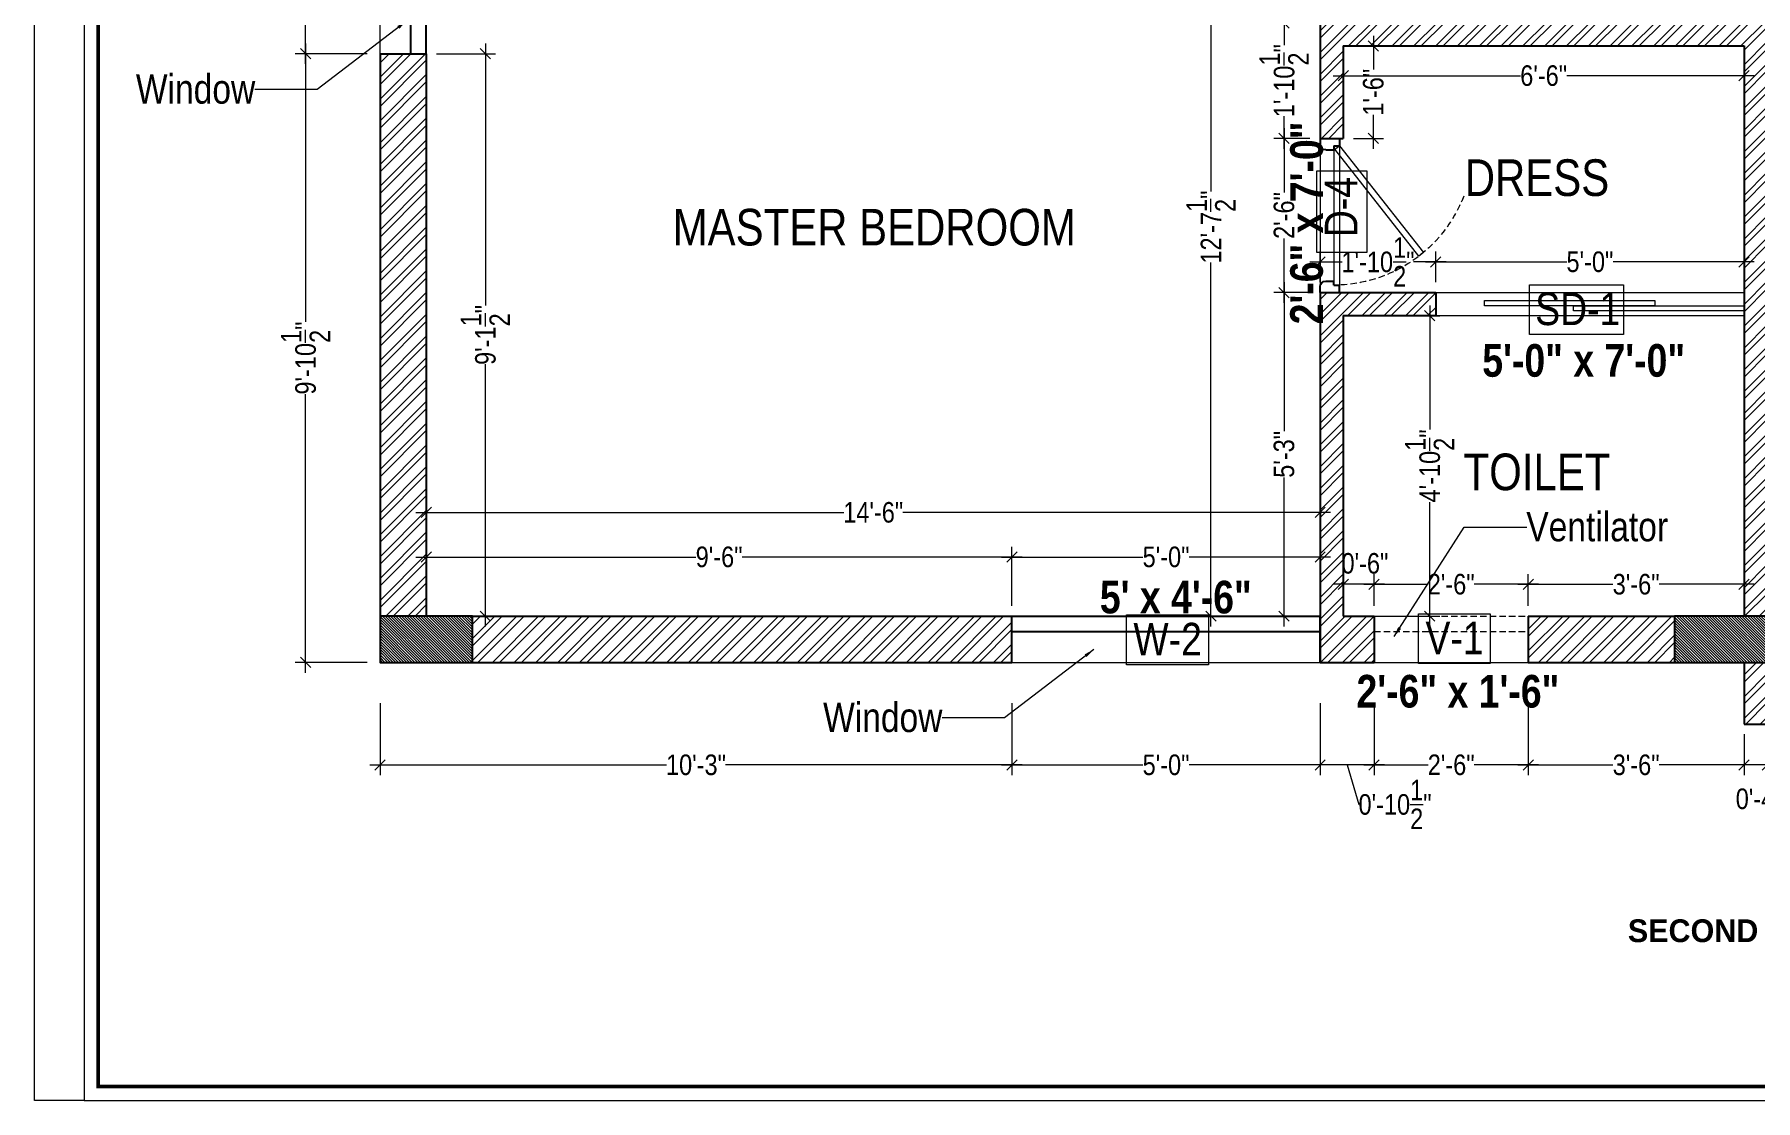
# Model space of a CAD drawing. Header units: millimetres. Extents: x 3295 to 3976, y 1437 to 1916.
# Drawn here: x 3295 to 3630, y 1437.2 to 1644.7 of the extents above; entities that cross this region are included whole.
import ezdxf

# ---------------------------------------------------------------- set-up
doc = ezdxf.new("R2010")
doc.units = ezdxf.units.MM
doc.linetypes.add('DASHED2', pattern=[0.375, 0.25, -0.125])
for name, color, linetype, lineweight in [('COLUMNS', 3, 'Continuous', 25), ('dimensions', 251, 'Continuous', 13), ('HATCH', 8, 'Continuous', 5), ('TEXT', 38, 'Continuous', 15), ('Title Sheet', 7, 'Continuous', 9), ('WALLS', 7, 'Continuous', 25), ('WIN', 124, 'Continuous', 9)]:
    doc.layers.add(name, color=color, linetype=linetype, lineweight=lineweight)
doc.layers.add('doors', color=251, linetype='Continuous')
doc.styles.add('style1', font='bgothm.ttf')
doc.styles.add('Swiss-LT', font='swissc.ttf')
doc.dimstyles.new('INNER', dxfattribs={"dimtxt": 4, "dimasz": 2, "dimexe": 2, "dimexo": 2, "dimgap": 0, "dimtad": 0, "dimzin": 1, "dimdsep": 46, "dimlunit": 4, "dimtxsty": 'Swiss-LT', "dimblk": 'OBLIQUE', "dimcen": 0.125, "dimdle": 2, "dimclrd": 256, "dimclre": 256, "dimclrt": 7, "dimadec": 0, "dimazin": 0, "dimtfac": 1, "dimtofl": 0, "dimtmove": 0, "dimatfit": 3, "dimfxl": 12, "dimfxlon": 1, "dimtolj": 1, "dimtzin": 0, "dimlwd": -1, "dimlwe": -1, "dimarcsym": 0})

# ---------------------------------------------------------------- blocks, each defined once
blk = doc.blocks.new('_Oblique')
at = {"color": 0, "linetype": 'ByBlock', "lineweight": -2}
blk.add_line((-0.5, -0.5), (0.5, 0.5), dxfattribs=at)
blk = doc.blocks.new('*D231')
at = {"layer": 'Defpoints', "color": 0, "ltscale": 20, "transparency": 16777216}
for p in [(3347.74, 1640.99), (3362.24, 1640.99), (3362.24, 1522.49)]:
    blk.add_point(p, dxfattribs=at)
at = {"layer": 'dimensions', "ltscale": 20, "transparency": 16777216}
for p, q in [((3347.74, 1642.99), (3347.74, 1588.77)), ((3359.74, 1640.99), (3345.74, 1640.99)), ((3347.74, 1520.49), (3347.74, 1574.71)), ((3359.74, 1522.49), (3345.74, 1522.49))]:
    blk.add_line(p, q, dxfattribs=at)
at = {"layer": 'dimensions', "ltscale": 20, "transparency": 16777216, "xscale": 2, "yscale": 2, "zscale": 2}
for p, rotation in [((3347.74, 1640.99), 90), ((3347.74, 1522.49), 270)]:
    blk.add_blockref('_Oblique', p, dxfattribs=dict(at, rotation=rotation))
at = {"layer": 'dimensions', "color": 7, "ltscale": 20, "transparency": 16777216, "insert": (3347.74, 1581.74), "char_height": 4, "attachment_point": 5, "rotation": 90, "style": 'Swiss-LT'}
blk.add_mtext('\\A1;9\'-10{\\H1x;\\S1/2;}"', dxfattribs=at)
blk = doc.blocks.new('*D232')
at = {"layer": 'Defpoints', "color": 0, "ltscale": 20, "transparency": 16777216}
for p in [(3347.74, 1676.99), (3362.24, 1676.99), (3362.24, 1640.99)]:
    blk.add_point(p, dxfattribs=at)
at = {"layer": 'dimensions', "ltscale": 20, "transparency": 16777216}
for p, q in [((3347.74, 1678.99), (3347.74, 1663.51)), ((3359.74, 1676.99), (3345.74, 1676.99)), ((3347.74, 1638.99), (3347.74, 1654.48)), ((3359.74, 1640.99), (3345.74, 1640.99))]:
    blk.add_line(p, q, dxfattribs=at)
at = {"layer": 'dimensions', "ltscale": 20, "transparency": 16777216, "xscale": 2, "yscale": 2, "zscale": 2}
for p, rotation in [((3347.74, 1676.99), 90), ((3347.74, 1640.99), 270)]:
    blk.add_blockref('_Oblique', p, dxfattribs=dict(at, rotation=rotation))
at = {"layer": 'dimensions', "color": 7, "ltscale": 20, "transparency": 16777216, "insert": (3347.74, 1658.99), "char_height": 4, "attachment_point": 5, "rotation": 90, "style": 'Swiss-LT'}
blk.add_mtext('\\A1;3\'-0"', dxfattribs=at)
blk = doc.blocks.new('*D142')
at = {"layer": 'Defpoints', "color": 0, "ltscale": 20, "transparency": 16777216}
for p in [(3549.74, 1642.49), (3627.74, 1642.49), (3549.74, 1636.7)]:
    blk.add_point(p, dxfattribs=at)
at = {"layer": 'dimensions', "ltscale": 20, "transparency": 16777216}
for p, q in [((3549.74, 1640.49), (3549.74, 1634.7)), ((3627.74, 1640.49), (3627.74, 1634.7)), ((3547.74, 1636.7), (3584.24, 1636.7)), ((3629.74, 1636.7), (3593.23, 1636.7))]:
    blk.add_line(p, q, dxfattribs=at)
at = {"layer": 'dimensions', "ltscale": 20, "transparency": 16777216, "xscale": 2, "yscale": 2, "zscale": 2, "rotation": 180}
blk.add_blockref('_Oblique', (3549.74, 1636.7), dxfattribs=at)
at = {"layer": 'dimensions', "ltscale": 20, "transparency": 16777216, "xscale": 2, "yscale": 2, "zscale": 2}
blk.add_blockref('_Oblique', (3627.74, 1636.7), dxfattribs=at)
at = {"layer": 'dimensions', "color": 7, "ltscale": 20, "transparency": 16777216, "insert": (3588.74, 1636.7), "char_height": 4, "attachment_point": 5, "style": 'Swiss-LT'}
blk.add_mtext('\\A1;6\'-6"', dxfattribs=at)
blk = doc.blocks.new('*D159')
at = {"layer": 'Defpoints', "color": 0, "ltscale": 20, "transparency": 16777216}
for p in [(3627.74, 1510.49), (3632.24, 1510.49), (3627.74, 1502.53)]:
    blk.add_point(p, dxfattribs=at)
at = {"layer": 'dimensions', "ltscale": 20, "transparency": 16777216}
for p, q in [((3627.74, 1508.49), (3627.74, 1500.53)), ((3632.24, 1508.49), (3632.24, 1500.53)), ((3634.24, 1502.53), (3625.74, 1502.53))]:
    blk.add_line(p, q, dxfattribs=at)
at = {"layer": 'dimensions', "ltscale": 20, "transparency": 16777216, "xscale": 2, "yscale": 2, "zscale": 2, "rotation": 180}
blk.add_blockref('_Oblique', (3627.74, 1502.53), dxfattribs=at)
at = {"layer": 'dimensions', "ltscale": 20, "transparency": 16777216, "xscale": 2, "yscale": 2, "zscale": 2}
blk.add_blockref('_Oblique', (3632.24, 1502.53), dxfattribs=at)
at = {"layer": 'dimensions', "color": 7, "ltscale": 20, "transparency": 16777216, "insert": (3631.96, 1495.94), "char_height": 4, "attachment_point": 5, "style": 'Swiss-LT'}
blk.add_mtext('\\A1;0\'-4{\\H1x;\\S1/2;}"', dxfattribs=at)
blk = doc.blocks.new('*D160')
at = {"layer": 'Defpoints', "color": 0, "ltscale": 20, "transparency": 16777216}
for p in [(3585.74, 1522.49), (3627.74, 1510.49), (3585.74, 1502.53)]:
    blk.add_point(p, dxfattribs=at)
at = {"layer": 'dimensions', "ltscale": 20, "transparency": 16777216}
for p, q in [((3585.74, 1514.53), (3585.74, 1500.53)), ((3627.74, 1508.49), (3627.74, 1500.53)), ((3583.74, 1502.53), (3602.22, 1502.53)), ((3629.74, 1502.53), (3611.25, 1502.53))]:
    blk.add_line(p, q, dxfattribs=at)
at = {"layer": 'dimensions', "ltscale": 20, "transparency": 16777216, "xscale": 2, "yscale": 2, "zscale": 2, "rotation": 180}
blk.add_blockref('_Oblique', (3585.74, 1502.53), dxfattribs=at)
at = {"layer": 'dimensions', "ltscale": 20, "transparency": 16777216, "xscale": 2, "yscale": 2, "zscale": 2}
blk.add_blockref('_Oblique', (3627.74, 1502.53), dxfattribs=at)
at = {"layer": 'dimensions', "color": 7, "ltscale": 20, "transparency": 16777216, "insert": (3606.74, 1502.53), "char_height": 4, "attachment_point": 5, "style": 'Swiss-LT'}
blk.add_mtext('\\A1;3\'-6"', dxfattribs=at)
blk = doc.blocks.new('*D161')
at = {"layer": 'Defpoints', "color": 0, "ltscale": 20, "transparency": 16777216}
for p in [(3555.74, 1522.49), (3585.74, 1522.49), (3555.74, 1502.53)]:
    blk.add_point(p, dxfattribs=at)
at = {"layer": 'dimensions', "ltscale": 20, "transparency": 16777216}
for p, q in [((3555.74, 1514.53), (3555.74, 1500.53)), ((3585.74, 1514.53), (3585.74, 1500.53)), ((3553.74, 1502.53), (3566.25, 1502.53)), ((3587.74, 1502.53), (3575.23, 1502.53))]:
    blk.add_line(p, q, dxfattribs=at)
at = {"layer": 'dimensions', "ltscale": 20, "transparency": 16777216, "xscale": 2, "yscale": 2, "zscale": 2, "rotation": 180}
blk.add_blockref('_Oblique', (3555.74, 1502.53), dxfattribs=at)
at = {"layer": 'dimensions', "ltscale": 20, "transparency": 16777216, "xscale": 2, "yscale": 2, "zscale": 2}
blk.add_blockref('_Oblique', (3585.74, 1502.53), dxfattribs=at)
at = {"layer": 'dimensions', "color": 7, "ltscale": 20, "transparency": 16777216, "insert": (3570.74, 1502.53), "char_height": 4, "attachment_point": 5, "style": 'Swiss-LT'}
blk.add_mtext('\\A1;2\'-6"', dxfattribs=at)
blk = doc.blocks.new('*D162')
at = {"layer": 'Defpoints', "color": 0, "ltscale": 20, "transparency": 16777216}
for p in [(3545.24, 1522.49), (3555.74, 1522.49), (3545.24, 1502.53)]:
    blk.add_point(p, dxfattribs=at)
at = {"layer": 'dimensions', "ltscale": 20, "transparency": 16777216}
for p, q in [((3545.24, 1514.53), (3545.24, 1500.53)), ((3555.74, 1514.53), (3555.74, 1500.53)), ((3557.74, 1502.53), (3543.24, 1502.53)), ((3550.49, 1502.53), (3552.79, 1494.84))]:
    blk.add_line(p, q, dxfattribs=at)
at = {"layer": 'dimensions', "ltscale": 20, "transparency": 16777216, "xscale": 2, "yscale": 2, "zscale": 2, "rotation": 180}
blk.add_blockref('_Oblique', (3545.24, 1502.53), dxfattribs=at)
at = {"layer": 'dimensions', "ltscale": 20, "transparency": 16777216, "xscale": 2, "yscale": 2, "zscale": 2}
blk.add_blockref('_Oblique', (3555.74, 1502.53), dxfattribs=at)
at = {"layer": 'dimensions', "color": 7, "ltscale": 20, "transparency": 16777216, "insert": (3559.81, 1494.84), "char_height": 4, "attachment_point": 5, "style": 'Swiss-LT'}
blk.add_mtext('\\A1;0\'-10{\\H1x;\\S1/2;}"', dxfattribs=at)
blk = doc.blocks.new('*D163')
at = {"layer": 'Defpoints', "color": 0, "ltscale": 20, "transparency": 16777216}
for p in [(3485.24, 1522.49), (3545.24, 1522.49), (3485.24, 1502.53)]:
    blk.add_point(p, dxfattribs=at)
at = {"layer": 'dimensions', "ltscale": 20, "transparency": 16777216}
for p, q in [((3485.24, 1514.53), (3485.24, 1500.53)), ((3545.24, 1514.53), (3545.24, 1500.53)), ((3483.24, 1502.53), (3510.73, 1502.53)), ((3547.24, 1502.53), (3519.74, 1502.53))]:
    blk.add_line(p, q, dxfattribs=at)
at = {"layer": 'dimensions', "ltscale": 20, "transparency": 16777216, "xscale": 2, "yscale": 2, "zscale": 2, "rotation": 180}
blk.add_blockref('_Oblique', (3485.24, 1502.53), dxfattribs=at)
at = {"layer": 'dimensions', "ltscale": 20, "transparency": 16777216, "xscale": 2, "yscale": 2, "zscale": 2}
blk.add_blockref('_Oblique', (3545.24, 1502.53), dxfattribs=at)
at = {"layer": 'dimensions', "color": 7, "ltscale": 20, "transparency": 16777216, "insert": (3515.24, 1502.53), "char_height": 4, "attachment_point": 5, "style": 'Swiss-LT'}
blk.add_mtext('\\A1;5\'-0"', dxfattribs=at)
blk = doc.blocks.new('*D164')
at = {"layer": 'Defpoints', "color": 0, "ltscale": 20, "transparency": 16777216}
for p in [(3362.24, 1522.49), (3485.24, 1522.49), (3362.24, 1502.53)]:
    blk.add_point(p, dxfattribs=at)
at = {"layer": 'dimensions', "ltscale": 20, "transparency": 16777216}
for p, q in [((3362.24, 1514.53), (3362.24, 1500.53)), ((3485.24, 1514.53), (3485.24, 1500.53)), ((3360.24, 1502.53), (3417.99, 1502.53)), ((3487.24, 1502.53), (3429.48, 1502.53))]:
    blk.add_line(p, q, dxfattribs=at)
at = {"layer": 'dimensions', "ltscale": 20, "transparency": 16777216, "xscale": 2, "yscale": 2, "zscale": 2, "rotation": 180}
blk.add_blockref('_Oblique', (3362.24, 1502.53), dxfattribs=at)
at = {"layer": 'dimensions', "ltscale": 20, "transparency": 16777216, "xscale": 2, "yscale": 2, "zscale": 2}
blk.add_blockref('_Oblique', (3485.24, 1502.53), dxfattribs=at)
at = {"layer": 'dimensions', "color": 7, "ltscale": 20, "transparency": 16777216, "insert": (3423.74, 1502.53), "char_height": 4, "attachment_point": 5, "style": 'Swiss-LT'}
blk.add_mtext('\\A1;10\'-3"', dxfattribs=at)
blk = doc.blocks.new('*D165')
at = {"layer": 'Defpoints', "color": 0, "ltscale": 20, "transparency": 16777216}
for p in [(3485.24, 1543.01), (3371.24, 1531.49), (3485.24, 1531.49)]:
    blk.add_point(p, dxfattribs=at)
at = {"layer": 'dimensions', "ltscale": 20, "transparency": 16777216}
for p, q in [((3371.24, 1533.49), (3371.24, 1545.01)), ((3485.24, 1533.49), (3485.24, 1545.01)), ((3369.24, 1543.01), (3423.72, 1543.01)), ((3487.24, 1543.01), (3432.75, 1543.01))]:
    blk.add_line(p, q, dxfattribs=at)
at = {"layer": 'dimensions', "ltscale": 20, "transparency": 16777216, "xscale": 2, "yscale": 2, "zscale": 2, "rotation": 180}
blk.add_blockref('_Oblique', (3371.24, 1543.01), dxfattribs=at)
at = {"layer": 'dimensions', "ltscale": 20, "transparency": 16777216, "xscale": 2, "yscale": 2, "zscale": 2}
blk.add_blockref('_Oblique', (3485.24, 1543.01), dxfattribs=at)
at = {"layer": 'dimensions', "color": 7, "ltscale": 20, "transparency": 16777216, "insert": (3428.24, 1543.01), "char_height": 4, "attachment_point": 5, "style": 'Swiss-LT'}
blk.add_mtext('\\A1;9\'-6"', dxfattribs=at)
blk = doc.blocks.new('*D166')
at = {"layer": 'Defpoints', "color": 0, "ltscale": 20, "transparency": 16777216}
for p in [(3545.24, 1543.01), (3485.24, 1531.49), (3545.24, 1531.49)]:
    blk.add_point(p, dxfattribs=at)
at = {"layer": 'dimensions', "ltscale": 20, "transparency": 16777216}
for p, q in [((3485.24, 1533.49), (3485.24, 1545.01)), ((3545.24, 1533.49), (3545.24, 1545.01)), ((3483.24, 1543.01), (3510.73, 1543.01)), ((3547.24, 1543.01), (3519.74, 1543.01))]:
    blk.add_line(p, q, dxfattribs=at)
at = {"layer": 'dimensions', "ltscale": 20, "transparency": 16777216, "xscale": 2, "yscale": 2, "zscale": 2, "rotation": 180}
blk.add_blockref('_Oblique', (3485.24, 1543.01), dxfattribs=at)
at = {"layer": 'dimensions', "ltscale": 20, "transparency": 16777216, "xscale": 2, "yscale": 2, "zscale": 2}
blk.add_blockref('_Oblique', (3545.24, 1543.01), dxfattribs=at)
at = {"layer": 'dimensions', "color": 7, "ltscale": 20, "transparency": 16777216, "insert": (3515.24, 1543.01), "char_height": 4, "attachment_point": 5, "style": 'Swiss-LT'}
blk.add_mtext('\\A1;5\'-0"', dxfattribs=at)
blk = doc.blocks.new('*D167')
at = {"layer": 'Defpoints', "color": 0, "ltscale": 20, "transparency": 16777216}
for p in [(3538.21, 1594.49), (3545.24, 1594.49), (3545.24, 1531.49)]:
    blk.add_point(p, dxfattribs=at)
at = {"layer": 'dimensions', "ltscale": 20, "transparency": 16777216}
for p, q in [((3538.21, 1596.49), (3538.21, 1567.5)), ((3543.24, 1594.49), (3536.21, 1594.49)), ((3538.21, 1529.49), (3538.21, 1558.49)), ((3543.24, 1531.49), (3536.21, 1531.49))]:
    blk.add_line(p, q, dxfattribs=at)
at = {"layer": 'dimensions', "ltscale": 20, "transparency": 16777216, "xscale": 2, "yscale": 2, "zscale": 2}
for p, rotation in [((3538.21, 1594.49), 90), ((3538.21, 1531.49), 270)]:
    blk.add_blockref('_Oblique', p, dxfattribs=dict(at, rotation=rotation))
at = {"layer": 'dimensions', "color": 7, "ltscale": 20, "transparency": 16777216, "insert": (3538.21, 1562.99), "char_height": 4, "attachment_point": 5, "rotation": 90, "style": 'Swiss-LT'}
blk.add_mtext('\\A1;5\'-3"', dxfattribs=at)
blk = doc.blocks.new('*D168')
at = {"layer": 'Defpoints', "color": 0, "ltscale": 20, "transparency": 16777216}
for p in [(3538.21, 1624.49), (3545.24, 1624.49), (3545.24, 1594.49)]:
    blk.add_point(p, dxfattribs=at)
at = {"layer": 'dimensions', "ltscale": 20, "transparency": 16777216}
for p, q in [((3538.21, 1626.49), (3538.21, 1613.99)), ((3543.24, 1624.49), (3536.21, 1624.49)), ((3538.21, 1592.49), (3538.21, 1605)), ((3543.24, 1594.49), (3536.21, 1594.49))]:
    blk.add_line(p, q, dxfattribs=at)
at = {"layer": 'dimensions', "ltscale": 20, "transparency": 16777216, "xscale": 2, "yscale": 2, "zscale": 2}
for p, rotation in [((3538.21, 1624.49), 90), ((3538.21, 1594.49), 270)]:
    blk.add_blockref('_Oblique', p, dxfattribs=dict(at, rotation=rotation))
at = {"layer": 'dimensions', "color": 7, "ltscale": 20, "transparency": 16777216, "insert": (3538.21, 1609.49), "char_height": 4, "attachment_point": 5, "rotation": 90, "style": 'Swiss-LT'}
blk.add_mtext('\\A1;2\'-6"', dxfattribs=at)
blk = doc.blocks.new('*D169')
at = {"layer": 'Defpoints', "color": 0, "ltscale": 20, "transparency": 16777216}
for p in [(3538.21, 1646.99), (3545.24, 1646.99), (3545.24, 1624.49)]:
    blk.add_point(p, dxfattribs=at)
at = {"layer": 'dimensions', "ltscale": 20, "transparency": 16777216}
for p, q in [((3538.21, 1648.99), (3538.21, 1642.68)), ((3543.24, 1646.99), (3536.21, 1646.99)), ((3538.21, 1622.49), (3538.21, 1628.81)), ((3543.24, 1624.49), (3536.21, 1624.49))]:
    blk.add_line(p, q, dxfattribs=at)
at = {"layer": 'dimensions', "ltscale": 20, "transparency": 16777216, "xscale": 2, "yscale": 2, "zscale": 2}
for p, rotation in [((3538.21, 1646.99), 90), ((3538.21, 1624.49), 270)]:
    blk.add_blockref('_Oblique', p, dxfattribs=dict(at, rotation=rotation))
at = {"layer": 'dimensions', "color": 7, "ltscale": 20, "transparency": 16777216, "insert": (3538.21, 1635.74), "char_height": 4, "attachment_point": 5, "rotation": 90, "style": 'Swiss-LT'}
blk.add_mtext('\\A1;1\'-10{\\H1x;\\S1/2;}"', dxfattribs=at)
blk = doc.blocks.new('*D170')
at = {"layer": 'Defpoints', "color": 0, "ltscale": 20, "transparency": 16777216}
for p in [(3549.74, 1642.49), (3555.59, 1642.49), (3549.74, 1624.49)]:
    blk.add_point(p, dxfattribs=at)
at = {"layer": 'dimensions', "ltscale": 20, "transparency": 16777216}
for p, q in [((3551.74, 1642.49), (3557.59, 1642.49)), ((3555.59, 1644.49), (3555.59, 1637.91)), ((3555.59, 1622.49), (3555.59, 1629.07)), ((3551.74, 1624.49), (3557.59, 1624.49))]:
    blk.add_line(p, q, dxfattribs=at)
at = {"layer": 'dimensions', "ltscale": 20, "transparency": 16777216, "xscale": 2, "yscale": 2, "zscale": 2}
for p, rotation in [((3555.59, 1642.49), 90), ((3555.59, 1624.49), 270)]:
    blk.add_blockref('_Oblique', p, dxfattribs=dict(at, rotation=rotation))
at = {"layer": 'dimensions', "color": 7, "ltscale": 20, "transparency": 16777216, "insert": (3555.59, 1633.49), "char_height": 4, "attachment_point": 5, "rotation": 90, "style": 'Swiss-LT'}
blk.add_mtext('\\A1;1\'-6"', dxfattribs=at)
blk = doc.blocks.new('*D171')
at = {"layer": 'Defpoints', "color": 0, "ltscale": 20, "transparency": 16777216}
for p in [(3545.24, 1600.46), (3545.24, 1594.49), (3567.74, 1594.49)]:
    blk.add_point(p, dxfattribs=at)
at = {"layer": 'dimensions', "ltscale": 20, "transparency": 16777216}
for p, q in [((3545.24, 1596.49), (3545.24, 1602.46)), ((3567.74, 1596.49), (3567.74, 1602.46)), ((3543.24, 1600.46), (3549.55, 1600.46)), ((3569.74, 1600.46), (3563.42, 1600.46))]:
    blk.add_line(p, q, dxfattribs=at)
at = {"layer": 'dimensions', "ltscale": 20, "transparency": 16777216, "xscale": 2, "yscale": 2, "zscale": 2, "rotation": 180}
blk.add_blockref('_Oblique', (3545.24, 1600.46), dxfattribs=at)
at = {"layer": 'dimensions', "ltscale": 20, "transparency": 16777216, "xscale": 2, "yscale": 2, "zscale": 2}
blk.add_blockref('_Oblique', (3567.74, 1600.46), dxfattribs=at)
at = {"layer": 'dimensions', "color": 7, "ltscale": 20, "transparency": 16777216, "insert": (3556.49, 1600.46), "char_height": 4, "attachment_point": 5, "style": 'Swiss-LT'}
blk.add_mtext('\\A1;1\'-10{\\H1x;\\S1/2;}"', dxfattribs=at)
blk = doc.blocks.new('*D172')
at = {"layer": 'Defpoints', "color": 0, "ltscale": 20, "transparency": 16777216}
for p in [(3585.74, 1537.69), (3585.74, 1531.49), (3627.74, 1531.49)]:
    blk.add_point(p, dxfattribs=at)
at = {"layer": 'dimensions', "ltscale": 20, "transparency": 16777216}
for p, q in [((3585.74, 1533.49), (3585.74, 1539.69)), ((3627.74, 1533.49), (3627.74, 1539.69)), ((3583.74, 1537.69), (3602.22, 1537.69)), ((3629.74, 1537.69), (3611.25, 1537.69))]:
    blk.add_line(p, q, dxfattribs=at)
at = {"layer": 'dimensions', "ltscale": 20, "transparency": 16777216, "xscale": 2, "yscale": 2, "zscale": 2, "rotation": 180}
blk.add_blockref('_Oblique', (3585.74, 1537.69), dxfattribs=at)
at = {"layer": 'dimensions', "ltscale": 20, "transparency": 16777216, "xscale": 2, "yscale": 2, "zscale": 2}
blk.add_blockref('_Oblique', (3627.74, 1537.69), dxfattribs=at)
at = {"layer": 'dimensions', "color": 7, "ltscale": 20, "transparency": 16777216, "insert": (3606.74, 1537.69), "char_height": 4, "attachment_point": 5, "style": 'Swiss-LT'}
blk.add_mtext('\\A1;3\'-6"', dxfattribs=at)
blk = doc.blocks.new('*D173')
at = {"layer": 'Defpoints', "color": 0, "ltscale": 20, "transparency": 16777216}
for p in [(3555.74, 1537.69), (3555.74, 1531.49), (3585.74, 1531.49)]:
    blk.add_point(p, dxfattribs=at)
at = {"layer": 'dimensions', "ltscale": 20, "transparency": 16777216}
for p, q in [((3555.74, 1533.49), (3555.74, 1539.69)), ((3585.74, 1533.49), (3585.74, 1539.69)), ((3553.74, 1537.69), (3566.25, 1537.69)), ((3587.74, 1537.69), (3575.23, 1537.69))]:
    blk.add_line(p, q, dxfattribs=at)
at = {"layer": 'dimensions', "ltscale": 20, "transparency": 16777216, "xscale": 2, "yscale": 2, "zscale": 2, "rotation": 180}
blk.add_blockref('_Oblique', (3555.74, 1537.69), dxfattribs=at)
at = {"layer": 'dimensions', "ltscale": 20, "transparency": 16777216, "xscale": 2, "yscale": 2, "zscale": 2}
blk.add_blockref('_Oblique', (3585.74, 1537.69), dxfattribs=at)
at = {"layer": 'dimensions', "color": 7, "ltscale": 20, "transparency": 16777216, "insert": (3570.74, 1537.69), "char_height": 4, "attachment_point": 5, "style": 'Swiss-LT'}
blk.add_mtext('\\A1;2\'-6"', dxfattribs=at)
blk = doc.blocks.new('*D174')
at = {"layer": 'Defpoints', "color": 0, "ltscale": 20, "transparency": 16777216}
for p in [(3549.74, 1537.69), (3549.74, 1531.49), (3555.74, 1531.49)]:
    blk.add_point(p, dxfattribs=at)
at = {"layer": 'dimensions', "ltscale": 20, "transparency": 16777216}
for p, q in [((3549.74, 1533.49), (3549.74, 1539.69)), ((3555.74, 1533.49), (3555.74, 1539.69)), ((3557.74, 1537.69), (3547.74, 1537.69))]:
    blk.add_line(p, q, dxfattribs=at)
at = {"layer": 'dimensions', "ltscale": 20, "transparency": 16777216, "xscale": 2, "yscale": 2, "zscale": 2, "rotation": 180}
blk.add_blockref('_Oblique', (3549.74, 1537.69), dxfattribs=at)
at = {"layer": 'dimensions', "ltscale": 20, "transparency": 16777216, "xscale": 2, "yscale": 2, "zscale": 2}
blk.add_blockref('_Oblique', (3555.74, 1537.69), dxfattribs=at)
at = {"layer": 'dimensions', "color": 7, "ltscale": 20, "transparency": 16777216, "insert": (3553.95, 1541.75), "char_height": 4, "attachment_point": 5, "style": 'Swiss-LT'}
blk.add_mtext('\\A1;0\'-6"', dxfattribs=at)
blk = doc.blocks.new('*D175')
at = {"layer": 'Defpoints', "color": 0, "ltscale": 20, "transparency": 16777216}
for p in [(3549.74, 1589.99), (3566.55, 1589.99), (3549.74, 1531.49)]:
    blk.add_point(p, dxfattribs=at)
at = {"layer": 'dimensions', "ltscale": 20, "transparency": 16777216}
for p, q in [((3566.55, 1591.99), (3566.55, 1567.8)), ((3554.55, 1589.99), (3568.55, 1589.99)), ((3566.55, 1529.49), (3566.55, 1553.69)), ((3554.55, 1531.49), (3568.55, 1531.49))]:
    blk.add_line(p, q, dxfattribs=at)
at = {"layer": 'dimensions', "ltscale": 20, "transparency": 16777216, "xscale": 2, "yscale": 2, "zscale": 2}
for p, rotation in [((3566.55, 1589.99), 90), ((3566.55, 1531.49), 270)]:
    blk.add_blockref('_Oblique', p, dxfattribs=dict(at, rotation=rotation))
at = {"layer": 'dimensions', "color": 7, "ltscale": 20, "transparency": 16777216, "insert": (3566.55, 1560.74), "char_height": 4, "attachment_point": 5, "rotation": 90, "style": 'Swiss-LT'}
blk.add_mtext('\\A1;4\'-10{\\H1x;\\S1/2;}"', dxfattribs=at)
blk = doc.blocks.new('*D176')
at = {"layer": 'Defpoints', "color": 0, "ltscale": 20, "transparency": 16777216}
for p in [(3371.24, 1551.68), (3371.24, 1531.49), (3545.24, 1531.49)]:
    blk.add_point(p, dxfattribs=at)
at = {"layer": 'dimensions', "ltscale": 20, "transparency": 16777216}
for p, q in [((3369.24, 1551.68), (3452.49, 1551.68)), ((3371.24, 1539.68), (3371.24, 1553.68)), ((3547.24, 1551.68), (3463.98, 1551.68)), ((3545.24, 1539.68), (3545.24, 1553.68))]:
    blk.add_line(p, q, dxfattribs=at)
at = {"layer": 'dimensions', "ltscale": 20, "transparency": 16777216, "xscale": 2, "yscale": 2, "zscale": 2, "rotation": 180}
blk.add_blockref('_Oblique', (3371.24, 1551.68), dxfattribs=at)
at = {"layer": 'dimensions', "ltscale": 20, "transparency": 16777216, "xscale": 2, "yscale": 2, "zscale": 2}
blk.add_blockref('_Oblique', (3545.24, 1551.68), dxfattribs=at)
at = {"layer": 'dimensions', "color": 7, "ltscale": 20, "transparency": 16777216, "insert": (3458.24, 1551.68), "char_height": 4, "attachment_point": 5, "style": 'Swiss-LT'}
blk.add_mtext('\\A1;14\'-6"', dxfattribs=at)
blk = doc.blocks.new('*D177')
at = {"layer": 'Defpoints', "color": 0, "ltscale": 20, "transparency": 16777216}
for p in [(3371.24, 1640.99), (3382.74, 1640.99), (3371.24, 1531.49)]:
    blk.add_point(p, dxfattribs=at)
at = {"layer": 'dimensions', "ltscale": 20, "transparency": 16777216}
for p, q in [((3382.74, 1642.99), (3382.74, 1591.95)), ((3373.24, 1640.99), (3384.74, 1640.99)), ((3382.74, 1529.49), (3382.74, 1580.54)), ((3373.24, 1531.49), (3384.74, 1531.49))]:
    blk.add_line(p, q, dxfattribs=at)
at = {"layer": 'dimensions', "ltscale": 20, "transparency": 16777216, "xscale": 2, "yscale": 2, "zscale": 2}
for p, rotation in [((3382.74, 1640.99), 90), ((3382.74, 1531.49), 270)]:
    blk.add_blockref('_Oblique', p, dxfattribs=dict(at, rotation=rotation))
at = {"layer": 'dimensions', "color": 7, "ltscale": 20, "transparency": 16777216, "insert": (3382.74, 1586.24), "char_height": 4, "attachment_point": 5, "rotation": 90, "style": 'Swiss-LT'}
blk.add_mtext('\\A1;9\'-1{\\H1x;\\S1/2;}"', dxfattribs=at)
blk = doc.blocks.new('*D205')
at = {"layer": 'Defpoints', "color": 0, "ltscale": 20, "transparency": 16777216}
for p in [(3523.98, 1682.99), (3537.83, 1682.99), (3545.24, 1531.49)]:
    blk.add_point(p, dxfattribs=at)
at = {"layer": 'dimensions', "ltscale": 20, "transparency": 16777216}
for p, q in [((3535.83, 1682.99), (3521.98, 1682.99)), ((3523.98, 1684.99), (3523.98, 1614.18)), ((3523.98, 1529.49), (3523.98, 1600.31)), ((3535.98, 1531.49), (3521.98, 1531.49))]:
    blk.add_line(p, q, dxfattribs=at)
at = {"layer": 'dimensions', "ltscale": 20, "transparency": 16777216, "xscale": 2, "yscale": 2, "zscale": 2}
for p, rotation in [((3523.98, 1682.99), 90), ((3523.98, 1531.49), 270)]:
    blk.add_blockref('_Oblique', p, dxfattribs=dict(at, rotation=rotation))
at = {"layer": 'dimensions', "color": 7, "ltscale": 20, "transparency": 16777216, "insert": (3523.98, 1607.24), "char_height": 4, "attachment_point": 5, "rotation": 90, "style": 'Swiss-LT'}
blk.add_mtext('\\A1;12\'-7{\\H1x;\\S1/2;}"', dxfattribs=at)
blk = doc.blocks.new('A$C38E01DC9')
at = {"layer": 'COLUMNS', "lineweight": 13, "ltscale": 20}
h = blk.add_hatch(dxfattribs=at)
h.set_pattern_fill('ANSI31', color=251, scale=3, style=0)
h.set_pattern_definition([(45, (-325034.08293, 115213.30426), (-0.26516504294, 0.26516504294), [])])
h.paths.add_polyline_path([(0, -18), (9, -18), (9, 0), (0, 0)])
at = {"layer": 'COLUMNS', "ltscale": 20}
blk.add_lwpolyline([(0, -18), (9, -18), (9, 0), (0, 0)], close=True, dxfattribs=at)
blk = doc.blocks.new('A$C742147AD')
at = {"layer": 'doors', "color": 134, "lineweight": -3}
for p, q in [((-30, 3.75), (-28.58, 3.75)), ((-28.58, 2.63), (-28.58, 3.75)), ((0, 3.75), (-1.42, 3.75)), ((-1.42, 2.63), (-1.42, 3.75)), ((-30, 0), (-28.84, 0)), ((-28.58, 2.63), (-27.78, 2.63)), ((-27.78, 1.07), (-27.78, 2.63)), ((-2.22, 1.07), (-2.22, 2.63)), ((-1.42, 2.63), (-2.22, 2.63)), ((0, 0), (-1.16, 0))]:
    blk.add_line(p, q, dxfattribs=at)
at = {"layer": 'doors', "lineweight": 0}
for p, q in [((-1.42, 3.75), (-28.58, 3.75)), ((0, 0), (-30, 0)), ((-2.22, 2.63), (-27.78, 2.63))]:
    blk.add_line(p, q, dxfattribs=at)
blk.add_lwpolyline([(-1.42, 3.75), (-22.22, 20.09), (-22.91, 19.22), (-2.12, 2.88)], close=True, dxfattribs=at)
at = {"layer": 'doors', "linetype": 'DASHED2', "lineweight": 0, "ltscale": 5}
blk.add_arc((-1.42, 2.63), 27.15, 111.1405, 180, dxfattribs=at)
at = {"layer": 'doors', "color": 134, "lineweight": -3}
for centre, major_axis, start_param, end_param in [((-28.84, 1.07), (-0.755, 0.755), 2.356195, 3.926991), ((-1.16, 1.07), (-0.755, -0.755), 5.497788, 7.068584)]:
    blk.add_ellipse(centre, major_axis=major_axis, ratio=1, start_param=start_param, end_param=end_param, dxfattribs=at)
blk = doc.blocks.new('*D265')
at = {"layer": 'Defpoints', "color": 0, "ltscale": 20, "transparency": 16777216}
for p in [(3627.74, 1600.46), (3567.74, 1594.49), (3627.74, 1591.33)]:
    blk.add_point(p, dxfattribs=at)
at = {"layer": 'dimensions', "ltscale": 20, "transparency": 16777216}
for p, q in [((3567.74, 1596.49), (3567.74, 1602.46)), ((3627.74, 1593.33), (3627.74, 1602.46)), ((3565.74, 1600.46), (3593.23, 1600.46)), ((3629.74, 1600.46), (3602.24, 1600.46))]:
    blk.add_line(p, q, dxfattribs=at)
at = {"layer": 'dimensions', "ltscale": 20, "transparency": 16777216, "xscale": 2, "yscale": 2, "zscale": 2, "rotation": 180}
blk.add_blockref('_Oblique', (3567.74, 1600.46), dxfattribs=at)
at = {"layer": 'dimensions', "ltscale": 20, "transparency": 16777216, "xscale": 2, "yscale": 2, "zscale": 2}
blk.add_blockref('_Oblique', (3627.74, 1600.46), dxfattribs=at)
at = {"layer": 'dimensions', "color": 7, "ltscale": 20, "transparency": 16777216, "insert": (3597.74, 1600.46), "char_height": 4, "attachment_point": 5, "style": 'Swiss-LT'}
blk.add_mtext('\\A1;5\'-0"', dxfattribs=at)

msp = doc.modelspace()

# ---------------------------------------------------------------- hatches: boundary and pattern name
at = {"layer": 'HATCH', "ltscale": 20}
h = msp.add_hatch(dxfattribs=at)
h.set_pattern_fill('ANSI32', color=256, scale=8, style=0)
h.set_pattern_definition([(45, (3612.9748, 1836.2214), (-2.12132, 2.12132), []), (45, (3614.389, 1836.2214), (-2.12132, 2.12132), [])])
h.paths.add_polyline_path([(3614.237, 1840.494), (3609.737, 1840.494), (3609.737, 1831.494), (3614.237, 1831.494)])
h.paths.add_polyline_path([(3614.237, 1687.494), (3609.837, 1687.494), (3609.837, 1682.994), (3614.237, 1682.994)])
h.paths.add_polyline_path([(3806.237, 1679.994), (3797.237, 1679.994), (3797.237, 1639.494), (3806.237, 1639.494)])
h.paths.add_polyline_path([(3632.237, 1522.494), (3627.737, 1522.494), (3627.737, 1510.494), (3632.237, 1510.494)])
h.paths.add_polyline_path([(3374.737, 1687.494), (3371.237, 1687.494), (3371.237, 1682.994), (3374.737, 1682.994)])
h.paths.add_polyline_path([(3641.237, 1840.494), (3632.237, 1840.494), (3632.237, 1831.494), (3641.237, 1831.494)])
h.paths.add_polyline_path([(3776.237, 1840.494), (3681.237, 1840.494), (3681.237, 1831.494), (3776.237, 1831.494)])
h.paths.add_polyline_path([(3845.237, 1840.494), (3836.237, 1840.494), (3836.237, 1831.494), (3845.237, 1831.494)])
h.paths.add_polyline_path([(3863.237, 1831.494), (3854.237, 1831.494), (3854.237, 1819.494), (3863.237, 1819.494)])
h.paths.add_polyline_path([(3854.237, 1691.994), (3806.237, 1691.994), (3806.237, 1685.994), (3854.237, 1685.994)])
h.paths.add_polyline_path([(3854.237, 1633.494), (3806.237, 1633.494), (3806.237, 1627.494), (3854.237, 1627.494)])
h.paths.add_polyline_path([(3863.237, 1646.994), (3854.237, 1646.994), (3854.237, 1639.494), (3863.237, 1639.494)])
h.paths.add_polyline_path([(3863.237, 1627.494), (3854.237, 1627.494), (3856.644, 1627.494), (3858.737, 1627.494), (3861.024, 1627.494)])
h.paths.add_polyline_path([(3863.237, 1626.89), (3858.737, 1627.494), (3854.237, 1626.626), (3854.237, 1531.494), (3863.237, 1531.494)])
h.paths.add_polyline_path([(3845.237, 1531.494), (3768.737, 1531.494), (3768.737, 1522.494), (3845.237, 1522.494)])
h.paths.add_polyline_path([(3720.737, 1540.494), (3716.237, 1540.494), (3716.237, 1510.494), (3720.737, 1510.494)])
h.paths.add_polyline_path([(3720.737, 1574.994), (3704.237, 1574.994), (3704.237, 1570.494), (3720.737, 1570.494)])
h.paths.add_polyline_path([(3549.737, 1589.994), (3567.737, 1589.994), (3567.737, 1594.494), (3545.237, 1594.494), (3545.237, 1522.494), (3555.737, 1522.494), (3555.737, 1531.494), (3549.737, 1531.494)])
h.paths.add_polyline_path([(3614.237, 1531.494), (3585.737, 1531.494), (3585.737, 1522.494), (3614.237, 1522.494)])
h.paths.add_polyline_path([(3485.237, 1531.494), (3380.237, 1531.494), (3380.237, 1522.494), (3485.237, 1522.494)])
h.paths.add_polyline_path([(3371.237, 1640.994), (3362.237, 1640.994), (3362.237, 1531.494), (3371.237, 1531.494)])
h.paths.add_polyline_path([(3371.237, 1682.994), (3362.237, 1682.994), (3362.237, 1676.994), (3371.237, 1676.994)])
h.paths.add_polyline_path([(3495.737, 1763.994), (3491.237, 1763.994), (3491.237, 1751.994), (3414.737, 1751.994), (3414.737, 1747.494), (3495.737, 1747.494)])
h.paths.add_polyline_path([(3632.237, 1831.494), (3627.737, 1831.494), (3627.737, 1691.994), (3632.237, 1691.994)])
h.paths.add_polyline_path([(3371.237, 1751.994), (3362.237, 1751.994), (3362.237, 1736.994), (3371.237, 1736.994)])
h.paths.add_polyline_path([(3573.737, 1682.994), (3573.737, 1687.494), (3495.737, 1687.494), (3495.737, 1717.494), (3491.237, 1717.494), (3491.237, 1687.494), (3419.237, 1687.494), (3419.237, 1717.494), (3414.737, 1717.494), (3414.737, 1682.994)])
h.paths.add_polyline_path([(3549.737, 1831.494), (3549.737, 1840.494), (3467.237, 1840.494), (3467.237, 1831.494), (3491.237, 1831.494), (3491.237, 1823.994), (3495.737, 1823.994), (3495.737, 1831.494)])
h.paths.add_polyline_path([(3854.237, 1753.494), (3863.237, 1753.494), (3863.237, 1771.494), (3854.237, 1771.494)])
h.paths.add_polyline_path([(3863.237, 1705.494), (3854.237, 1705.494), (3854.237, 1700.994), (3863.237, 1700.994)])
h.paths.add_polyline_path([(3773.237, 1691.994), (3773.237, 1687.494), (3797.237, 1687.494), (3797.237, 1691.994)])
h.paths.add_polyline_path([(3627.737, 1642.494), (3627.737, 1531.494), (3632.237, 1531.494), (3632.237, 1570.494), (3644.237, 1570.494), (3644.237, 1574.994), (3632.237, 1574.994), (3632.237, 1646.994), (3545.237, 1646.994), (3545.237, 1624.494), (3549.737, 1624.494), (3549.737, 1642.494)])

# ---------------------------------------------------------------- linework, layer by layer
at = {"layer": 'TEXT', "color": 1}
for points in [[(3544.611, 1602.272), (3544.611, 1618.213), (3554.302, 1618.213), (3554.302, 1602.272)], [(3585.968, 1595.987), (3604.28, 1595.987), (3604.28, 1586.295), (3585.968, 1586.295)], [(3507.526, 1531.72), (3523.49, 1531.72), (3523.49, 1522.028), (3507.526, 1522.028)], [(3564.345, 1531.941), (3578.349, 1531.941), (3578.349, 1522.249), (3564.345, 1522.249)]]:
    msp.add_lwpolyline(points, close=True, dxfattribs=at)
at = {"layer": 'Title Sheet', "color": 250}
msp.add_lwpolyline([(3304.635, 1437.187), (3294.969, 1437.187), (3294.969, 1915.86), (3304.635, 1915.86)], dxfattribs=at)
msp.add_lwpolyline([(3304.635, 1437.187), (3976.105, 1437.187), (3976.105, 1915.86), (3304.635, 1915.86)], close=True, dxfattribs=at)
at = {"layer": 'Title Sheet', "color": 7, "const_width": 0.706}
msp.add_lwpolyline([(3307.377, 1439.929), (3973.364, 1439.929), (3973.364, 1913.118), (3307.377, 1913.118)], close=True, dxfattribs=at)
at = {"layer": 'WALLS', "color": 251, "lineweight": 18, "ltscale": 5}
for p, q in [((3362.237, 1640.994), (3362.237, 1676.994)), ((3485.237, 1522.494), (3545.237, 1522.494)), ((3555.737, 1522.494), (3585.737, 1522.494))]:
    msp.add_line(p, q, dxfattribs=at)
at = {"layer": 'WALLS', "color": 34, "ltscale": 20}
for p, q in [((3368.237, 1640.994), (3368.237, 1676.994)), ((3371.237, 1640.994), (3371.237, 1676.994)), ((3485.237, 1531.494), (3545.237, 1531.494)), ((3485.237, 1528.494), (3545.237, 1528.494))]:
    msp.add_line(p, q, dxfattribs=at)
at = {"layer": 'WALLS', "ltscale": 20}
for p, q in [((3545.237, 1646.994), (3545.237, 1624.494)), ((3549.737, 1642.494), (3549.737, 1624.494)), ((3549.737, 1642.494), (3627.737, 1642.494)), ((3627.737, 1642.494), (3627.737, 1531.494)), ((3362.237, 1640.994), (3362.237, 1531.494)), ((3362.237, 1640.994), (3371.237, 1640.994)), ((3371.237, 1640.994), (3371.237, 1531.494)), ((3545.237, 1624.494), (3549.737, 1624.494)), ((3545.237, 1594.494), (3545.237, 1522.494)), ((3545.237, 1594.494), (3567.737, 1594.494)), ((3567.737, 1594.494), (3567.737, 1589.994)), ((3549.737, 1589.994), (3549.737, 1531.494)), ((3549.737, 1589.994), (3567.737, 1589.994)), ((3380.237, 1531.494), (3485.237, 1531.494)), ((3485.237, 1522.494), (3485.237, 1531.494)), ((3545.237, 1522.494), (3545.237, 1531.494)), ((3549.737, 1531.494), (3555.737, 1531.494)), ((3555.737, 1531.494), (3555.737, 1522.494)), ((3585.737, 1531.494), (3585.737, 1522.494)), ((3585.737, 1531.494), (3614.237, 1531.494)), ((3380.237, 1522.494), (3485.237, 1522.494)), ((3545.237, 1522.494), (3555.737, 1522.494)), ((3585.737, 1522.494), (3614.237, 1522.494)), ((3627.737, 1522.494), (3627.737, 1510.494)), ((3627.737, 1510.494), (3632.237, 1510.494))]:
    msp.add_line(p, q, dxfattribs=at)
at = {"layer": 'WALLS', "color": 251, "linetype": 'DASHED2', "lineweight": 18, "ltscale": 5}
for p, q in [((3555.737, 1531.494), (3585.737, 1531.494)), ((3555.737, 1528.494), (3585.737, 1528.494))]:
    msp.add_line(p, q, dxfattribs=at)
at = {"layer": 'WIN'}
for p, q in [((3567.737, 1594.494), (3627.737, 1594.494)), ((3567.737, 1589.994), (3627.737, 1589.994))]:
    msp.add_line(p, q, dxfattribs=at)
for points in [[(3577.218, 1592.934), (3610.397, 1592.934), (3610.397, 1591.934), (3577.218, 1591.934), (3577.218, 1592.934)], [(3594.558, 1591.934), (3627.737, 1591.934), (3627.737, 1590.934), (3594.558, 1590.934), (3594.558, 1591.934)]]:
    msp.add_lwpolyline(points, dxfattribs=at)

# ---------------------------------------------------------------- block references
at = {"layer": 'COLUMNS', "ltscale": 20, "rotation": 89.99999999999999}
for p in [(3362.237, 1522.494), (3614.237, 1522.494)]:
    msp.add_blockref('A$C38E01DC9', p, dxfattribs=at)
at = {"layer": 'doors', "xscale": -1, "rotation": 269.9999999999999}
msp.add_blockref('A$C742147AD', (3545.237, 1624.494), dxfattribs=at)

# ---------------------------------------------------------------- texts
at = {"layer": 'TEXT', "color": 7, "style": 'Swiss-LT'}
for s, insert, char_height, attachment_point in [('\\A1;Window', (3337.949, 1634.082), 5.7024, 6), ('\\A1;{\\C256;DRESS}', (3587.437, 1616.808), 7.128, 5), ('\\A1;{\\C256;MASTER BEDROOM}', (3458.438, 1607.172), 7.128, 5), ('\\A1;{\\C256;TOILET}', (3587.437, 1559.529), 7.128, 5), ('\\A1;Ventilator', (3585.359, 1548.875), 5.7024, 4), ('\\A1;Window', (3471.712, 1511.75), 5.7024, 6)]:
    msp.add_mtext(s, dxfattribs=dict(at, insert=insert, char_height=char_height, attachment_point=attachment_point))
at = {"layer": 'TEXT', "color": 1, "attachment_point": 5, "rotation": 90, "style": 'Swiss-LT'}
for s, insert, char_height in [('\\A1;{\\fSwis721 Cn BT|b1|i0|c0|p34;2\'-6" x 7\'-0"}', (3542.628, 1608.041), 6.35105), ('\\A1;D-4', (3549.312, 1611.135), 6.351)]:
    msp.add_mtext(s, dxfattribs=dict(at, insert=insert, char_height=char_height))
at = {"layer": 'TEXT', "color": 1, "attachment_point": 5, "style": 'Swiss-LT'}
for s, insert, char_height in [('\\A1;SD-1', (3595.373, 1591.285), 6.351), ('\\A1;{\\fSwis721 Cn BT|b1|i0|c0|p34;5\'-0" x 7\'-0"}', (3596.533, 1581.236), 6.35105), ('\\A1;{\\fSwis721 Cn BT|b1|i0|c0|p34;5\' x 4\'-6"}', (3517.13, 1535.163), 6.35105), ('\\A1;W-2', (3515.549, 1527.018), 6.351), ('\\A1;V-1', (3571.398, 1527.239), 6.351), ('\\A1;{\\fSwis721 Cn BT|b1|i0|c0|p34;2\'-6" x 1\'-6"}', (3572.048, 1516.829), 6.35105)]:
    msp.add_mtext(s, dxfattribs=dict(at, insert=insert, char_height=char_height))
at = {"layer": 'Title Sheet', "insert": (3654.262, 1470.222), "char_height": 4.43908, "attachment_point": 5, "style": 'style1'}
msp.add_mtext('{\\fCentury Gothic|b1|i0|c0|p34;SECOND FLOOR BRICK MARKING}', dxfattribs=at)

# ---------------------------------------------------------------- dimensions: what is measured, and where the dimension line sits
at = {"layer": 'dimensions', "ltscale": 20}
for base, p1, p2, override, picture, middle in [((3523.977, 1682.994), (3545.237, 1531.494), (3537.83, 1682.994), {"dimpost": '\\X', "dimarcsym": 2}, '*D205', (3523.977, 1607.244)), ((3347.739, 1676.994), (3362.237, 1640.994), (3362.237, 1676.994), {"dimpost": '\\X', "dimtmove": 1, "dimarcsym": 2}, '*D232', (3347.739, 1658.994)), ((3538.211, 1646.994), (3545.237, 1624.494), (3545.237, 1646.994), {"dimpost": '\\X', "dimtmove": 1, "dimarcsym": 2}, '*D169', (3538.211, 1635.744)), ((3347.739, 1640.994), (3362.237, 1522.494), (3362.237, 1640.994), {"dimpost": '\\X', "dimarcsym": 2}, '*D231', (3347.739, 1581.744)), ((3382.743, 1640.994), (3371.237, 1531.494), (3371.237, 1640.994), {"dimpost": '\\X', "dimarcsym": 2}, '*D177', (3382.743, 1586.244)), ((3555.592, 1642.494), (3549.737, 1624.494), (3549.737, 1642.494), {"dimpost": '\\X', "dimarcsym": 2}, '*D170', (3555.592, 1633.494)), ((3538.211, 1624.494), (3545.237, 1594.494), (3545.237, 1624.494), {"dimpost": '\\X', "dimtmove": 1, "dimarcsym": 2}, '*D168', (3538.211, 1609.494)), ((3538.211, 1594.494), (3545.237, 1531.494), (3545.237, 1594.494), {"dimpost": '\\X', "dimarcsym": 2}, '*D167', (3538.211, 1562.994)), ((3566.548, 1589.994), (3549.737, 1531.494), (3549.737, 1589.994), {"dimpost": '\\X', "dimarcsym": 2}, '*D175', (3566.548, 1560.744))]:
    dim = msp.add_linear_dim(base=base, p1=p1, p2=p2, angle=90, dimstyle='INNER', override=override, dxfattribs=at)
    dim.commit()
    dim.dimension.update_dxf_attribs({"geometry": picture, "text_midpoint": middle})
for base, p1, p2, override, picture, middle in [((3549.737, 1636.704), (3627.737, 1642.494), (3549.737, 1642.494), {"dimpost": '\\X', "dimarcsym": 2}, '*D142', (3588.737, 1636.704)), ((3545.237, 1600.464), (3567.737, 1594.494), (3545.237, 1594.494), {"dimpost": '\\X', "dimtmove": 1, "dimarcsym": 2}, '*D171', (3556.487, 1600.464)), ((3627.737, 1600.464), (3567.737, 1594.494), (3627.737, 1591.329), {"dimpost": '\\X', "dimtmove": 1, "dimarcsym": 2}, '*D265', (3597.737, 1600.464)), ((3371.237, 1551.677), (3545.237, 1531.494), (3371.237, 1531.494), {"dimpost": '\\X', "dimarcsym": 2}, '*D176', (3458.237, 1551.677)), ((3485.237, 1543.011), (3371.237, 1531.494), (3485.237, 1531.494), {"dimpost": '\\X', "dimarcsym": 2}, '*D165', (3428.237, 1543.011)), ((3545.237, 1543.011), (3485.237, 1531.494), (3545.237, 1531.494), {"dimpost": '\\X', "dimtmove": 1, "dimarcsym": 2}, '*D166', (3515.237, 1543.011)), ((3549.737, 1537.695), (3555.737, 1531.494), (3549.737, 1531.494), {"dimpost": '\\X', "dimtmove": 1, "dimarcsym": 2}, '*D174', (3553.953, 1541.748)), ((3555.737, 1537.695), (3585.737, 1531.494), (3555.737, 1531.494), {"dimpost": '\\X', "dimtmove": 1, "dimarcsym": 2}, '*D173', (3570.737, 1537.695)), ((3585.737, 1537.695), (3627.737, 1531.494), (3585.737, 1531.494), {"dimpost": '\\X', "dimarcsym": 2}, '*D172', (3606.737, 1537.695)), ((3362.237, 1502.528), (3485.237, 1522.494), (3362.237, 1522.494), {"dimpost": '\\X', "dimtmove": 1, "dimarcsym": 2}, '*D164', (3423.737, 1502.528)), ((3485.237, 1502.528), (3545.237, 1522.494), (3485.237, 1522.494), {"dimpost": '\\X', "dimtmove": 1, "dimarcsym": 2}, '*D163', (3515.237, 1502.528)), ((3555.737, 1502.528), (3585.737, 1522.494), (3555.737, 1522.494), {"dimpost": '\\X', "dimtmove": 1, "dimarcsym": 2}, '*D161', (3570.737, 1502.528)), ((3585.737, 1502.528), (3627.737, 1510.494), (3585.737, 1522.494), {"dimpost": '\\X', "dimtmove": 1, "dimarcsym": 2}, '*D160', (3606.737, 1502.528))]:
    dim = msp.add_linear_dim(base=base, p1=p1, p2=p2, dimstyle='INNER', override=override, dxfattribs=at)
    dim.commit()
    dim.dimension.update_dxf_attribs({"geometry": picture, "text_midpoint": middle})
for base, p1, p2, picture, middle in [((3545.237, 1502.528), (3555.737, 1522.494), (3545.237, 1522.494), '*D162', (3552.794, 1494.838)), ((3627.737, 1502.528), (3632.237, 1510.494), (3627.737, 1510.494), '*D159', (3631.965, 1495.937))]:
    dim = msp.add_linear_dim(base=base, p1=p1, p2=p2, dimstyle='INNER', override={"dimpost": '\\X', "dimtmove": 1, "dimarcsym": 2}, dxfattribs=at)
    dim.commit()
    dim.dimension.update_dxf_attribs({"geometry": picture, "text_midpoint": middle, "dimtype": 160})

# ---------------------------------------------------------------- leaders
for points in [[(3367.399, 1647.337), (3350.031, 1634.01), (3337.877, 1634.01)], [(3559.625, 1527.508), (3573.277, 1548.803), (3585.431, 1548.803)], [(3501.162, 1525.005), (3483.793, 1511.678), (3471.64, 1511.678)]]:
    msp.add_leader(points, dimstyle='INNER', override={"dimgap": 0, "dimtad": 0, "dimarcsym": 2}, dxfattribs=at)

doc.saveas('drawing.dxf')
